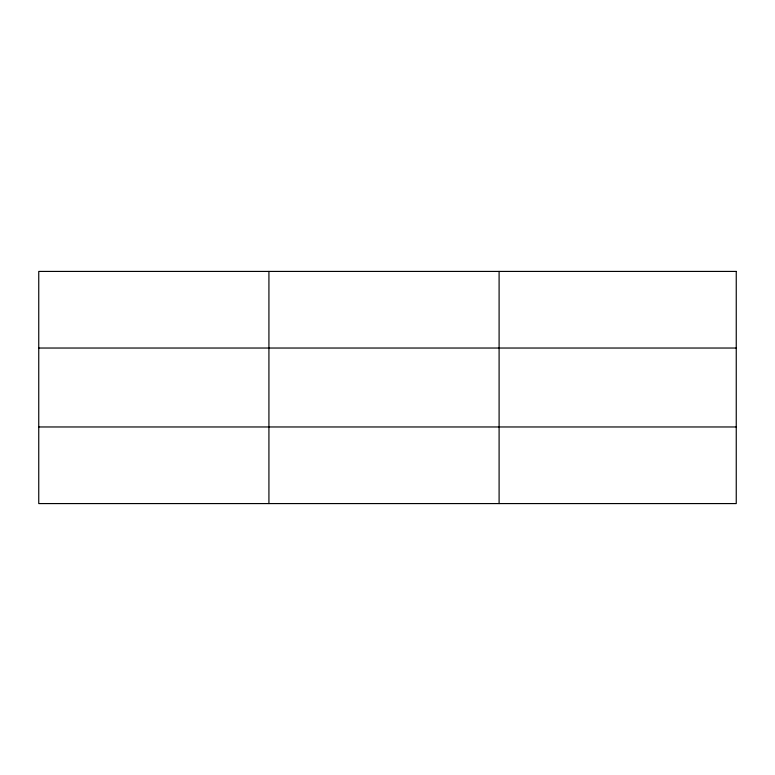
<?xml version="1.0" encoding="UTF-8"?>
<svg xmlns="http://www.w3.org/2000/svg" width="775" height="775" viewBox="0 0 775 775"><rect width="100%" height="100%" fill="white"/><g stroke="black" fill="none" stroke-linecap="round" stroke-linejoin="round"><path stroke-width="1.16" d="M38.75 348.033L736.25 348.033M38.75 426.967L736.25 426.967M499.1 271.424L499.1 503.576M268.925 271.424L268.925 503.576M736.25 271.424L38.75 271.424L38.75 503.576L736.25 503.576L736.25 271.424"/></g></svg>
